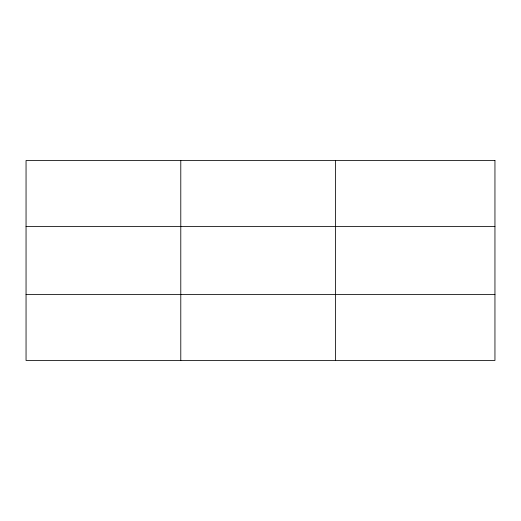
<?xml version="1.0" encoding="UTF-8"?>
<svg xmlns="http://www.w3.org/2000/svg" width="521" height="521" viewBox="0 0 521 521"><rect width="100%" height="100%" fill="white"/><g stroke="black" fill="none" stroke-linecap="round" stroke-linejoin="round"><path stroke-width="0.78" d="M180.787 160.52L180.787 360.48M335.524 160.52L335.524 360.48M26.05 226.505L494.95 226.505M26.05 294.495L494.95 294.495M494.95 160.52L494.95 360.48L26.05 360.48L26.05 160.52L494.95 160.52"/></g></svg>
